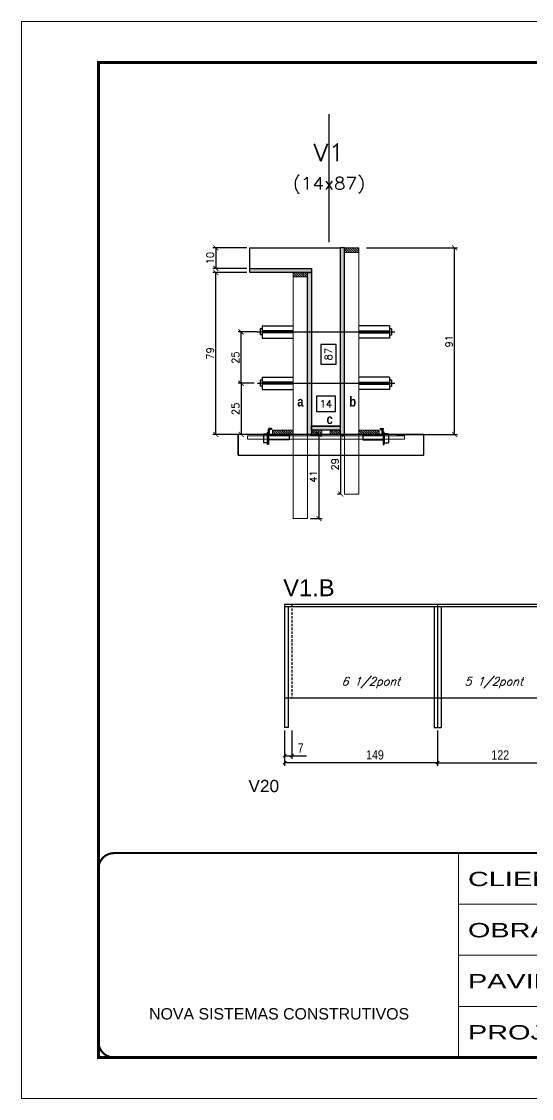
# Model space of a CAD drawing. Extents: x -10448 to -1189, y -11772 to 17235.
# Drawn here: x -8850 to -8353, y 14646 to 15696 of the extents above; entities that cross this region are included whole.
import ezdxf
from ezdxf.enums import TextEntityAlignment as Align

# ---------------------------------------------------------------- set-up
doc = ezdxf.new("R2010")
doc.units = 0
for name, pattern in [('CONTINUO', [0]), ('DASHED', [0.75, 0.5, -0.25]), ('HIDDEN', [0.375, 0.25, -0.125])]:
    doc.linetypes.add(name, pattern=pattern)
for name, color, linetype in [('5', 5, 'Continuous'), ('barrote', 251, 'Continuous'), ('COTA', 241, 'Continuous'), ('Cota Seção (2x)', 4, 'Continuous'), ('detalhes', 4, 'Continuous'), ('NOMENCLATURA', 7, 'Continuous'), ('Painéis', 200, 'Continuous'), ('presilha', 1, 'Continuous'), ('SARR_2.2x7', 40, 'Continuous'), ('SARR_3.5x7', 81, 'Continuous'), ('TENSOR', 3, 'Continuous'), ('texto', 7, 'Continuous'), ('Texto de Titulo', 7, 'Continuous'), ('Texto Qtd Sarr', 242, 'Continuous')]:
    doc.layers.add(name, color=color, linetype=linetype)
for name, color, linetype, lineweight in [('CONCRETO', 251, 'Continuous', 25), ('Folhas', 255, 'Continuous', 9), ('Hachura', 251, 'Continuous', 9), ('Madeira', 126, 'Continuous', 18), ('SARRAFO DE PRESSAO', 251, 'DASHED', 9), ('SCO-___-LAJ', 2, 'Continuous', 0), ('Texto Seção', 7, 'Continuous', 15)]:
    doc.layers.add(name, color=color, linetype=linetype, lineweight=lineweight)
doc.styles.add('ARIAL', font='arial.ttf')
doc.styles.add('COTA TECNICA-50', font='techl___.ttf', dxfattribs={"height": 9})
doc.styles.add('Romans', font='romans.shx')
doc.styles.get("Standard").update_dxf_attribs({"font": 'arial.ttf'})
doc.styles.add('TECNICA', font='techb___.ttf', dxfattribs={"height": 10})
doc.styles.add('Tecnologia', font='')
doc.styles.get('Tecnologia').set_extended_font_data('Forgotten Futurist')
doc.dimstyles.new('COTA PAINEL-50', dxfattribs={"dimtxt": 9, "dimasz": 3, "dimexe": 3, "dimexo": 3, "dimgap": 3, "dimtad": 1, "dimdec": 1, "dimzin": 12, "dimdsep": 46, "dimtxsty": 'COTA TECNICA-50', "dimblk1": 'OBLIQUE', "dimblk2": 'OBLIQUE', "dimsah": 1, "dimcen": 0.9, "dimclrd": 4, "dimclre": 4, "dimclrt": 240, "dimadec": 1, "dimazin": 3, "dimtfac": 1, "dimtdec": 1, "dimtmove": 0, "dimatfit": 3, "dimfxl": 1, "dimtolj": 1, "dimtzin": 12, "dimarcsym": 0})
doc.dimstyles.new('Cota Seção (2x)', dxfattribs={"dimtxt": 7, "dimasz": 5, "dimexe": 3, "dimexo": 3, "dimgap": 2, "dimtad": 3, "dimdec": 1, "dimlfac": 0.5, "dimzin": 12, "dimdsep": 46, "dimtxsty": 'Romans', "dimblk": 'ARCHTICK', "dimcen": 0, "dimclrd": 4, "dimclre": 4, "dimclrt": 1, "dimadec": 1, "dimazin": 3, "dimtfac": 1, "dimtdec": 1, "dimtmove": 0, "dimatfit": 3, "dimldrblk": 'OBLIQUE', "dimfxl": 1, "dimtolj": 1, "dimtzin": 12, "dimarcsym": 0})
doc.dimstyles.new('Cota Seção interna', dxfattribs={"dimtxt": 7, "dimasz": 6, "dimexe": 0.18, "dimexo": 2, "dimgap": -4, "dimtad": 3, "dimdec": 1, "dimlfac": 0.5, "dimzin": 12, "dimdsep": 46, "dimtxsty": 'Romans', "dimblk": 'ARCHTICK', "dimcen": 0.09, "dimse1": 1, "dimse2": 1, "dimsd1": 1, "dimsd2": 1, "dimclrd": 180, "dimclre": 5, "dimclrt": 1, "dimadec": 0, "dimazin": 3, "dimtfac": 1, "dimtdec": 1, "dimtofl": 0, "dimtmove": 0, "dimatfit": 3, "dimldrblk": 'ARCHTICK', "dimfxl": 1, "dimtolj": 1, "dimtzin": 0, "dimarcsym": 0})
pattern_1 = [(315, (14355.2247, 7063.3318), (1.12253202, 1.12253202), [])]

# ---------------------------------------------------------------- blocks, each defined once
blk = doc.blocks.new('9999999999')
at = {"color": 30, "linetype": 'CONTINUO'}
for p, q in [((98564.6, 34230.2), (98564.6, 34429.4)), ((98564.6, 34379.6), (99584, 34379.6)), ((98564.6, 34329.8), (99488, 34329.8)), ((98564.6, 34280), (99488, 34280))]:
    blk.add_line(p, q, dxfattribs=at)
at = {"color": 30, "linetype": 'CONTINUO', "const_width": 2}
blk.add_lwpolyline([(99584, 34230.2), (99584, 34414.4, 0.414214), (99569, 34429.4), (98229, 34429.4, 0.414214), (98214, 34414.4), (98214, 34245.2, 0.414214), (98229, 34230.2), (99584, 34230.2)], format="xyb", dxfattribs=at)
at = {"layer": 'Folhas'}
blk.add_lwpolyline([(98139, 34190.2), (99624, 34190.2), (99624, 35240.2), (98139, 35240.2)], close=True, dxfattribs=at)
at = {"layer": 'Folhas', "color": 30, "const_width": 3}
blk.add_lwpolyline([(98214, 34230.2), (99584, 34230.2), (99584, 35200.2), (98214, 35200.2)], close=True, dxfattribs=at)
at = {"color": 7, "linetype": 'Continuous', "ltscale": 5, "style": 'ARIAL'}
blk.add_text('NOVA SISTEMAS CONSTRUTIVOS', height=11.059, dxfattribs=at).set_placement((98263.2, 34267.2))
at = {"layer": 'Folhas', "color": 7, "style": 'Tecnologia', "width": 1.5}
for s, p in [('CLIENTE:', (98573.7, 34397.2)), ('OBRA:', (98573.7, 34347.3)), ('PAVIMENTO:', (98573.7, 34297.5)), ('PROJETO:', (98573.7, 34247.7))]:
    blk.add_text(s, height=14, dxfattribs=at).set_placement(p)
blk = doc.blocks.new('_ArchTick')
at = {"color": 0, "linetype": 'ByBlock', "const_width": 0.15}
blk.add_lwpolyline([(-0.5, -0.5), (0.5, 0.5)], dxfattribs=at)
blk = doc.blocks.new('*D13')
at = {"layer": 'COTA', "color": 4, "lineweight": -2, "transparency": 16777216}
for p, q in [((-8630.4, 15451), (-8663.6, 15451)), ((-8660.6, 15293), (-8660.6, 15451)), ((-8612.8, 15293), (-8663.6, 15293))]:
    blk.add_line(p, q, dxfattribs=at)
at = {"layer": 'Defpoints', "color": 0, "transparency": 16777216}
for p in [(-8660.6, 15451), (-8627.4, 15451), (-8609.8, 15293)]:
    blk.add_point(p, dxfattribs=at)
at = {"layer": 'COTA', "color": 4, "lineweight": -2, "transparency": 16777216, "xscale": 5, "yscale": 5, "zscale": 5}
for p, rotation in [((-8660.6, 15451), 90), ((-8660.6, 15293), 270)]:
    blk.add_blockref('_ArchTick', p, dxfattribs=dict(at, rotation=rotation))
at = {"layer": 'COTA', "color": 1, "transparency": 16777216, "insert": (-8666.1, 15372), "char_height": 7, "attachment_point": 5, "rotation": 90, "style": 'Romans'}
blk.add_mtext('\\A1;79', dxfattribs=at)
blk = doc.blocks.new('_Oblique')
at = {"color": 0, "linetype": 'ByBlock', "lineweight": -2}
blk.add_line((-0.5, -0.5), (0.5, 0.5), dxfattribs=at)
blk = doc.blocks.new('*D14')
at = {"layer": 'COTA', "color": 4, "lineweight": -2, "transparency": 16777216}
for p, q in [((-8630.4, 15475), (-8663.6, 15475)), ((-8660.6, 15475), (-8660.6, 15455)), ((-8630.4, 15455), (-8663.6, 15455))]:
    blk.add_line(p, q, dxfattribs=at)
at = {"layer": 'Defpoints', "color": 0, "transparency": 16777216}
for p in [(-8627.4, 15475), (-8660.6, 15455), (-8627.4, 15455)]:
    blk.add_point(p, dxfattribs=at)
at = {"layer": 'COTA', "color": 4, "lineweight": -2, "transparency": 16777216, "xscale": 5, "yscale": 5, "zscale": 5}
for p, rotation in [((-8660.6, 15475), 90), ((-8660.6, 15455), 270)]:
    blk.add_blockref('_ArchTick', p, dxfattribs=dict(at, rotation=rotation))
at = {"layer": 'COTA', "color": 1, "transparency": 16777216, "insert": (-8666.1, 15465), "char_height": 7, "attachment_point": 5, "rotation": 90, "style": 'Romans'}
blk.add_mtext('\\A1;10', dxfattribs=at)
blk = doc.blocks.new('*D15')
at = {"layer": 'COTA', "color": 4, "lineweight": -2, "transparency": 16777216}
for p, q in [((-8514, 15475), (-8425.1, 15475)), ((-8428.1, 15293), (-8428.1, 15475)), ((-8484.4, 15293), (-8425.1, 15293))]:
    blk.add_line(p, q, dxfattribs=at)
at = {"layer": 'Defpoints', "color": 0, "transparency": 16777216}
for p in [(-8517, 15475), (-8428.1, 15475), (-8487.4, 15293)]:
    blk.add_point(p, dxfattribs=at)
at = {"layer": 'COTA', "color": 4, "lineweight": -2, "transparency": 16777216, "xscale": 5, "yscale": 5, "zscale": 5}
for p, rotation in [((-8428.1, 15475), 90), ((-8428.1, 15293), 270)]:
    blk.add_blockref('_ArchTick', p, dxfattribs=dict(at, rotation=rotation))
at = {"layer": 'COTA', "color": 1, "transparency": 16777216, "insert": (-8433.6, 15384), "char_height": 7, "attachment_point": 5, "rotation": 90, "style": 'Romans'}
blk.add_mtext('\\A1;91', dxfattribs=at)
blk = doc.blocks.new('*D16')
at = {"layer": 'Cota Seção (2x)', "color": 180, "lineweight": -2, "transparency": 16777216}
for p, q in [((-8543.4, 15380.9), (-8558.4, 15380.9)), ((-8558.4, 15380.9), (-8558.4, 15361.6)), ((-8543.4, 15361.6), (-8543.4, 15380.9)), ((-8558.4, 15361.6), (-8543.4, 15361.6))]:
    blk.add_line(p, q, dxfattribs=at)
at = {"layer": 'Defpoints', "color": 0, "transparency": 16777216}
for p in [(-8539.4, 15475), (-8539.4, 15475), (-8539.4, 15301)]:
    blk.add_point(p, dxfattribs=at)
at = {"layer": 'Cota Seção (2x)', "color": 1, "transparency": 16777216, "insert": (-8550.9, 15371.3), "char_height": 7, "attachment_point": 5, "rotation": 90, "style": 'Romans'}
blk.add_mtext('\\A1;87', dxfattribs=at)
blk = doc.blocks.new('PRESILHA METÁLICA 1')
at = {"layer": 'presilha'}
for p, q in [((7.5, 10.6), (7.5, 19.9)), ((12, 21), (8.6, 21)), ((9, 11.6), (9, 18.9)), ((12, 19.5), (9.6, 19.5)), ((12, 21), (12, 19.5)), ((0, 13), (6, 13)), ((0, 13), (0, 0)), ((6, 0), (0, 0)), ((6, 15.5), (7.5, 15.5)), ((6, -2.5), (6, 15.5)), ((6, 13), (6, 0)), ((7.5, 15.5), (7.5, -2.5)), ((37.5, 4.1), (7.5, 4.1)), ((37.5, 11), (9.6, 11)), ((37.5, 11), (37.5, 4.1)), ((7.5, -2.5), (6, -2.5))]:
    blk.add_line(p, q, dxfattribs=at)
for centre, radius, start, end in [((8.6, 19.9), 1.14, 90, 180), ((9.6, 18.9), 0.57, 90, 180), ((9.6, 11.6), 0.57, 180, 270)]:
    blk.add_arc(centre, radius, start, end, dxfattribs=at)
blk = doc.blocks.new('titulo1')
at = {"layer": 'Defpoints', "color": 252, "linetype": 'HIDDEN', "ltscale": 2}
blk.add_line((0, 0), (0, 125), dxfattribs=at)
at = {"layer": 'Defpoints', "style": 'Romans', "oblique": 15}
blk.add_attdef('FOLHA', text='', height=10, dxfattribs=at).set_placement((0, 15.6), align=Align.MIDDLE_CENTER)
at = {"layer": 'Texto Qtd Sarr', "color": 3, "style": 'Romans', "oblique": 15}
for tag, height, p in [('TITULO', 17, (0, 71.4)), ('SEÇÃO', 12, (0, 41.5))]:
    blk.add_attdef(tag, text='', height=height, dxfattribs=at).set_placement(p, align=Align.MIDDLE_CENTER)
blk = doc.blocks.new('*D29')
at = {"layer": 'Cota Seção (2x)', "color": 180, "lineweight": -2, "transparency": 16777216}
for p, q in [((-8544.1, 15330.4), (-8562.7, 15330.4)), ((-8562.7, 15330.4), (-8562.7, 15315.4)), ((-8544.1, 15315.4), (-8544.1, 15330.4)), ((-8562.7, 15315.4), (-8544.1, 15315.4))]:
    blk.add_line(p, q, dxfattribs=at)
at = {"layer": 'Defpoints', "color": 0, "transparency": 16777216}
for p in [(-8539.4, 15311.4), (-8567.4, 15301), (-8539.4, 15301)]:
    blk.add_point(p, dxfattribs=at)
at = {"layer": 'Cota Seção (2x)', "color": 1, "transparency": 16777216, "insert": (-8553.4, 15322.9), "char_height": 7, "attachment_point": 5, "style": 'Romans'}
blk.add_mtext('\\A1;14', dxfattribs=at)
blk = doc.blocks.new('*D25')
at = {"layer": 'COTA', "color": 4, "linetype": 'ByBlock', "lineweight": -2, "transparency": 16777216}
for p, q in [((-8444.6, 15004.3), (-8444.6, 14970)), ((-8322.6, 15004.3), (-8322.6, 14970)), ((-8444.6, 14973), (-8322.6, 14973))]:
    blk.add_line(p, q, dxfattribs=at)
at = {"layer": 'Defpoints', "color": 0, "linetype": 'ByBlock', "transparency": 16777216}
for p in [(-8444.6, 15007.3), (-8322.6, 15007.3), (-8322.6, 14973)]:
    blk.add_point(p, dxfattribs=at)
at = {"layer": 'COTA', "color": 4, "linetype": 'ByBlock', "lineweight": -2, "transparency": 16777216, "xscale": 3, "yscale": 3, "zscale": 3, "rotation": 180}
blk.add_blockref('_Oblique', (-8444.6, 14973), dxfattribs=at)
at = {"layer": 'COTA', "color": 4, "linetype": 'ByBlock', "lineweight": -2, "transparency": 16777216, "xscale": 3, "yscale": 3, "zscale": 3}
blk.add_blockref('_Oblique', (-8322.6, 14973), dxfattribs=at)
at = {"layer": 'COTA', "color": 240, "linetype": 'ByBlock', "transparency": 16777216, "insert": (-8383.6, 14980.6), "char_height": 9, "attachment_point": 5, "style": 'COTA TECNICA-50'}
blk.add_mtext('\\A1;122', dxfattribs=at)
blk = doc.blocks.new('*D26')
at = {"layer": 'COTA', "color": 4, "linetype": 'ByBlock', "lineweight": -2, "transparency": 16777216}
for p, q in [((-8593.6, 15004.3), (-8593.6, 14970)), ((-8444.6, 15004.3), (-8444.6, 14970)), ((-8444.6, 14973), (-8593.6, 14973))]:
    blk.add_line(p, q, dxfattribs=at)
at = {"layer": 'Defpoints', "color": 0, "linetype": 'ByBlock', "transparency": 16777216}
for p in [(-8593.6, 15007.3), (-8444.6, 15007.3), (-8593.6, 14973)]:
    blk.add_point(p, dxfattribs=at)
at = {"layer": 'COTA', "color": 4, "linetype": 'ByBlock', "lineweight": -2, "transparency": 16777216, "xscale": 3, "yscale": 3, "zscale": 3, "rotation": 180}
blk.add_blockref('_Oblique', (-8593.6, 14973), dxfattribs=at)
at = {"layer": 'COTA', "color": 4, "linetype": 'ByBlock', "lineweight": -2, "transparency": 16777216, "xscale": 3, "yscale": 3, "zscale": 3}
blk.add_blockref('_Oblique', (-8444.6, 14973), dxfattribs=at)
at = {"layer": 'COTA', "color": 240, "linetype": 'ByBlock', "transparency": 16777216, "insert": (-8505.6, 14980.6), "char_height": 9, "attachment_point": 5, "style": 'COTA TECNICA-50'}
blk.add_mtext('\\A1;149', dxfattribs=at)
blk = doc.blocks.new('*D39')
at = {"layer": 'COTA', "color": 4, "linetype": 'ByBlock', "lineweight": -2, "transparency": 16777216}
for p, q in [((-8593.6, 15004.3), (-8593.6, 14976.8)), ((-8586.6, 15004.3), (-8586.6, 14976.8)), ((-8593.6, 14979.8), (-8586.6, 14979.8)), ((-8586.6, 14979.8), (-8572.4, 14979.8))]:
    blk.add_line(p, q, dxfattribs=at)
at = {"layer": 'Defpoints', "color": 0, "linetype": 'ByBlock', "transparency": 16777216}
for p in [(-8593.6, 15007.3), (-8586.6, 15007.3), (-8586.6, 14979.8)]:
    blk.add_point(p, dxfattribs=at)
at = {"layer": 'COTA', "color": 4, "linetype": 'ByBlock', "lineweight": -2, "transparency": 16777216, "xscale": 3, "yscale": 3, "zscale": 3, "rotation": 180}
blk.add_blockref('_Oblique', (-8593.6, 14979.8), dxfattribs=at)
at = {"layer": 'COTA', "color": 4, "linetype": 'ByBlock', "lineweight": -2, "transparency": 16777216, "xscale": 3, "yscale": 3, "zscale": 3}
blk.add_blockref('_Oblique', (-8586.6, 14979.8), dxfattribs=at)
at = {"layer": 'COTA', "color": 240, "linetype": 'ByBlock', "transparency": 16777216, "insert": (-8578, 14987.4), "char_height": 9, "attachment_point": 5, "style": 'COTA TECNICA-50'}
blk.add_mtext('\\A1;7', dxfattribs=at)
blk = doc.blocks.new('*D40')
at = {"layer": 'COTA', "color": 4, "lineweight": -2, "transparency": 16777216}
for p, q in [((-8623.4, 15343), (-8639, 15343)), ((-8636, 15343), (-8636, 15293)), ((-8608.4, 15293), (-8639, 15293))]:
    blk.add_line(p, q, dxfattribs=at)
at = {"layer": 'Defpoints', "color": 0, "transparency": 16777216}
for p in [(-8620.4, 15343), (-8636, 15293), (-8605.4, 15293)]:
    blk.add_point(p, dxfattribs=at)
at = {"layer": 'COTA', "color": 4, "lineweight": -2, "transparency": 16777216, "xscale": 5, "yscale": 5, "zscale": 5}
for p, rotation in [((-8636, 15343), 90), ((-8636, 15293), 270)]:
    blk.add_blockref('_ArchTick', p, dxfattribs=dict(at, rotation=rotation))
at = {"layer": 'COTA', "color": 1, "transparency": 16777216, "insert": (-8641.5, 15318), "char_height": 7, "attachment_point": 5, "rotation": 90, "style": 'Romans'}
blk.add_mtext('\\A1;25', dxfattribs=at)
blk = doc.blocks.new('*D41')
at = {"layer": 'COTA', "color": 4, "lineweight": -2, "transparency": 16777216}
for p, q in [((-8620.4, 15393), (-8639, 15393)), ((-8636, 15343), (-8636, 15393)), ((-8623.4, 15343), (-8639, 15343))]:
    blk.add_line(p, q, dxfattribs=at)
at = {"layer": 'Defpoints', "color": 0, "transparency": 16777216}
for p in [(-8636, 15393), (-8617.4, 15393), (-8620.4, 15343)]:
    blk.add_point(p, dxfattribs=at)
at = {"layer": 'COTA', "color": 4, "lineweight": -2, "transparency": 16777216, "xscale": 5, "yscale": 5, "zscale": 5}
for p, rotation in [((-8636, 15393), 90), ((-8636, 15343), 270)]:
    blk.add_blockref('_ArchTick', p, dxfattribs=dict(at, rotation=rotation))
at = {"layer": 'COTA', "color": 1, "transparency": 16777216, "insert": (-8641.5, 15368), "char_height": 7, "attachment_point": 5, "rotation": 90, "style": 'Romans'}
blk.add_mtext('\\A1;25', dxfattribs=at)
blk = doc.blocks.new('*D47')
at = {"layer": 'COTA', "color": 4, "lineweight": -2, "transparency": 16777216}
for p, q in [((-8568.4, 15293), (-8557.2, 15293)), ((-8560.2, 15293), (-8560.2, 15211)), ((-8568.4, 15211), (-8557.2, 15211))]:
    blk.add_line(p, q, dxfattribs=at)
at = {"layer": 'Defpoints', "color": 0, "transparency": 16777216}
for p in [(-8571.4, 15293), (-8571.4, 15211), (-8560.2, 15211)]:
    blk.add_point(p, dxfattribs=at)
at = {"layer": 'COTA', "color": 4, "lineweight": -2, "transparency": 16777216, "xscale": 5, "yscale": 5, "zscale": 5}
for p, rotation in [((-8560.2, 15293), 90), ((-8560.2, 15211), 270)]:
    blk.add_blockref('_ArchTick', p, dxfattribs=dict(at, rotation=rotation))
at = {"layer": 'COTA', "color": 1, "transparency": 16777216, "insert": (-8565.7, 15252), "char_height": 7, "attachment_point": 5, "rotation": 90, "style": 'Romans'}
blk.add_mtext('\\A1;41', dxfattribs=at)
blk = doc.blocks.new('*D48')
at = {"layer": 'COTA', "color": 4, "lineweight": -2, "transparency": 16777216}
for p, q in [((-8538.4, 15293), (-8542.1, 15293)), ((-8539.1, 15293), (-8539.1, 15235)), ((-8538.4, 15235), (-8542.1, 15235))]:
    blk.add_line(p, q, dxfattribs=at)
at = {"layer": 'Defpoints', "color": 0, "transparency": 16777216}
for p in [(-8535.4, 15293), (-8539.1, 15235), (-8535.4, 15235)]:
    blk.add_point(p, dxfattribs=at)
at = {"layer": 'COTA', "color": 4, "lineweight": -2, "transparency": 16777216, "xscale": 5, "yscale": 5, "zscale": 5}
for p, rotation in [((-8539.1, 15293), 90), ((-8539.1, 15235), 270)]:
    blk.add_blockref('_ArchTick', p, dxfattribs=dict(at, rotation=rotation))
at = {"layer": 'COTA', "color": 1, "transparency": 16777216, "insert": (-8544.6, 15264), "char_height": 7, "attachment_point": 5, "rotation": 90, "style": 'Romans'}
blk.add_mtext('\\A1;29', dxfattribs=at)

msp = doc.modelspace()

# ---------------------------------------------------------------- hatches: boundary and pattern name
at = {"layer": 'Hachura'}
h = msp.add_hatch(color=256, dxfattribs=at)
h.dxf.hatch_style = 1
h.paths.add_polyline_path([(-8535.4, 15474.98), (-8539.4, 15474.98), (-8539.4, 15292.98), (-8535.4, 15292.98)])
h = msp.add_hatch(dxfattribs=at)
h.set_pattern_fill('ANSI31', color=256, scale=0.5, angle=270, style=0)
h.set_pattern_definition([(315, (14373.2247, 7240.9318), (1.12253202, 1.12253202), [])])
h.paths.add_polyline_path([(-8535.4, 15470.58), (-8535.4, 15474.98), (-8521.4, 15474.98), (-8521.4, 15470.58)])
h = msp.add_hatch(color=256, dxfattribs=at)
h.dxf.hatch_style = 1
h.paths.add_polyline_path([(-8627.4, 15450.98), (-8627.4, 15454.98), (-8567.4, 15454.98), (-8567.4, 15450.98)])
h = msp.add_hatch(dxfattribs=at)
h.set_pattern_fill('ANSI31', color=256, scale=0.5, angle=270, style=0)
h.set_pattern_definition([(315, (14392.0247, 7216.9318), (1.12253202, 1.12253202), [])])
h.paths.add_polyline_path([(-8571.4, 15446.58), (-8571.4, 15450.98), (-8585.4, 15450.98), (-8585.4, 15446.58)])
h = msp.add_hatch(color=256, dxfattribs=at)
h.dxf.hatch_style = 1
h.paths.add_polyline_path([(-8571.4, 15450.98), (-8567.4, 15450.98), (-8567.4, 15292.98), (-8571.4, 15292.98)])
h = msp.add_hatch(color=256, dxfattribs=at)
h.dxf.hatch_style = 1
h.paths.add_polyline_path([(-8567.4, 15297.38), (-8567.4, 15300.98), (-8539.4, 15300.98), (-8539.4, 15297.38)])
h = msp.add_hatch(dxfattribs=at)
h.set_pattern_fill('ANSI31', color=256, scale=0.5, angle=270, style=0)
h.set_pattern_definition([(315, (14389.2247, 7063.3318), (1.12253202, 1.12253202), [])])
h.paths.add_polyline_path([(-8605.4, 15292.98), (-8605.4, 15297.38), (-8585.4, 15297.38), (-8585.4, 15292.98)])
h = msp.add_hatch(dxfattribs=at)
h.set_pattern_fill('ANSI31', color=256, scale=0.5, angle=270, style=0)
h.set_pattern_definition(pattern_1)
h.paths.add_polyline_path([(-8557.4, 15292.98), (-8557.4, 15297.38), (-8567.4, 15297.38), (-8567.4, 15292.98)])
h = msp.add_hatch(dxfattribs=at)
h.set_pattern_fill('ANSI31', color=256, scale=0.5, angle=270, style=0)
h.set_pattern_definition(pattern_1)
h.paths.add_polyline_path([(-8549.4, 15292.98), (-8549.4, 15297.38), (-8539.4, 15297.38), (-8539.4, 15292.98)])
h = msp.add_hatch(dxfattribs=at)
h.set_pattern_fill('ANSI31', color=256, scale=0.5, angle=270, style=0)
h.set_pattern_definition([(315, (14379.2247, 7063.3318), (1.12253202, 1.12253202), [])])
h.paths.add_polyline_path([(-8501.4, 15292.98), (-8501.4, 15297.38), (-8521.4, 15297.38), (-8521.4, 15292.98)])

# ---------------------------------------------------------------- linework, layer by layer
at = {"ltscale": 3}
for p, q in [((-8617.4, 15396.03), (-8617.4, 15390.03)), ((-8615.4, 15396.03), (-8617.4, 15396.03)), ((-8615.4, 15399.03), (-8615.4, 15387.03)), ((-8615.4, 15399.03), (-8585.4, 15399.03)), ((-8585.4, 15394.03), (-8615.4, 15394.03)), ((-8491.4, 15399.03), (-8521.4, 15399.03)), ((-8521.4, 15394.03), (-8491.4, 15394.03)), ((-8491.4, 15399.03), (-8491.4, 15387.03)), ((-8489.4, 15396.03), (-8491.4, 15396.03)), ((-8489.4, 15396.03), (-8489.4, 15390.03)), ((-8615.4, 15390.03), (-8617.4, 15390.03)), ((-8585.4, 15392.03), (-8615.4, 15392.03)), ((-8615.4, 15387.03), (-8585.4, 15387.03)), ((-8521.4, 15392.03), (-8491.4, 15392.03)), ((-8491.4, 15387.03), (-8521.4, 15387.03)), ((-8491.4, 15390.03), (-8489.4, 15390.03)), ((-8617.4, 15346.03), (-8617.4, 15340.03)), ((-8615.4, 15346.03), (-8617.4, 15346.03)), ((-8615.4, 15349.03), (-8615.4, 15337.03)), ((-8615.4, 15349.03), (-8585.4, 15349.03)), ((-8585.4, 15344.03), (-8615.4, 15344.03)), ((-8585.4, 15342.03), (-8615.4, 15342.03)), ((-8491.4, 15349.03), (-8521.4, 15349.03)), ((-8521.4, 15344.03), (-8491.4, 15344.03)), ((-8521.4, 15342.03), (-8491.4, 15342.03)), ((-8491.4, 15349.03), (-8491.4, 15337.03)), ((-8489.4, 15346.03), (-8491.4, 15346.03)), ((-8489.4, 15346.03), (-8489.4, 15340.03)), ((-8615.4, 15340.03), (-8617.4, 15340.03)), ((-8615.4, 15337.03), (-8585.4, 15337.03)), ((-8491.4, 15337.03), (-8521.4, 15337.03)), ((-8491.4, 15340.03), (-8489.4, 15340.03))]:
    msp.add_line(p, q, dxfattribs=at)
at = {"layer": 'barrote'}
msp.add_lwpolyline([(-8638.85, 15272.98), (-8458.07, 15272.98), (-8458.07, 15292.98), (-8638.85, 15292.98)], close=True, dxfattribs=at)
at = {"layer": 'CONCRETO'}
for p, q in [((-8627.4, 15454.98), (-8627.4, 15474.98)), ((-8627.4, 15474.98), (-8567.4, 15474.98)), ((-8567.4, 15474.98), (-8539.4, 15474.98)), ((-8539.4, 15474.98), (-8539.4, 15300.98)), ((-8627.4, 15454.98), (-8567.4, 15454.98)), ((-8567.4, 15454.98), (-8567.4, 15300.98)), ((-8539.4, 15300.98), (-8567.4, 15300.98)), ((-8585.4, 15292.98), (-8585.4, 15292.98)), ((-8539.4, 15292.98), (-8539.4, 15292.98)), ((-8521.4, 15292.98), (-8521.4, 15292.98))]:
    msp.add_line(p, q, dxfattribs=at)
at = {"layer": 'detalhes', "color": 250}
msp.add_line((-8638.85, 15272.98), (-8638.85, 15292.98), dxfattribs=at)
at = {"layer": 'Madeira'}
for points in [[(-8535.4, 15470.58), (-8535.4, 15474.98), (-8521.4, 15474.98), (-8521.4, 15470.58)], [(-8535.4, 15474.98), (-8521.4, 15474.98), (-8521.4, 15234.98), (-8535.4, 15234.98)], [(-8571.4, 15446.58), (-8571.4, 15450.98), (-8585.4, 15450.98), (-8585.4, 15446.58)], [(-8571.4, 15450.98), (-8585.4, 15450.98), (-8585.4, 15210.98), (-8571.4, 15210.98)], [(-8605.4, 15292.98), (-8605.4, 15297.38), (-8585.4, 15297.38), (-8585.4, 15292.98)], [(-8557.4, 15292.98), (-8557.4, 15297.38), (-8567.4, 15297.38), (-8567.4, 15292.98)], [(-8549.4, 15292.98), (-8549.4, 15297.38), (-8539.4, 15297.38), (-8539.4, 15292.98)], [(-8501.4, 15292.98), (-8501.4, 15297.38), (-8521.4, 15297.38), (-8521.4, 15292.98)]]:
    msp.add_lwpolyline(points, close=True, dxfattribs=at)
at = {"layer": 'Painéis', "linetype": 'Continuous'}
for p, q in [((-8593.59, 15127.27), (-8593.59, 15036.27)), ((-7834.59, 15127.27), (-8593.59, 15127.27)), ((-8444.59, 15127.27), (-8444.59, 15036.27)), ((-8593.59, 15036.27), (-7834.59, 15036.27))]:
    msp.add_line(p, q, dxfattribs=at)
at = {"layer": 'Painéis'}
for points in [[(-8535.4, 15474.98), (-8539.4, 15474.98), (-8539.4, 15292.98), (-8535.4, 15292.98)], [(-8627.4, 15450.98), (-8627.4, 15454.98), (-8567.4, 15454.98), (-8567.4, 15450.98)], [(-8571.4, 15450.98), (-8567.4, 15450.98), (-8567.4, 15292.98), (-8571.4, 15292.98)], [(-8567.4, 15297.38), (-8567.4, 15300.98), (-8539.4, 15300.98), (-8539.4, 15297.38)]]:
    msp.add_lwpolyline(points, close=True, dxfattribs=at)
at = {"layer": 'SARR_2.2x7', "linetype": 'Continuous'}
for p, q in [((-8444.59, 15125.07), (-8593.59, 15125.07)), ((-8322.59, 15125.07), (-8444.59, 15125.07))]:
    msp.add_line(p, q, dxfattribs=at)
at = {"layer": 'SARR_2.2x7', "linetype": 'HIDDEN', "ltscale": 10}
msp.add_line((-8586.59, 15127.27), (-8586.59, 15036.27), dxfattribs=at)
at = {"layer": 'SARR_3.5x7'}
for p, q in [((-8590.09, 15125.07), (-8590.09, 15007.27)), ((-8448.09, 15125.07), (-8448.09, 15007.27)), ((-8441.09, 15125.07), (-8441.09, 15007.27)), ((-8593.59, 15036.27), (-8593.59, 15007.27)), ((-8444.59, 15036.27), (-8444.59, 15007.27)), ((-8590.09, 15007.27), (-8593.59, 15007.27)), ((-8448.09, 15007.27), (-8441.09, 15007.27))]:
    msp.add_line(p, q, dxfattribs=at)
at = {"layer": 'SCO-___-LAJ', "color": 1}
msp.add_lwpolyline([(-8629.85, 15291.64), (-8476.94, 15291.64), (-8476.94, 15288.44), (-8629.85, 15288.44)], close=True, dxfattribs=at)
at = {"layer": 'TENSOR', "linetype": 'HIDDEN', "ltscale": 0.5}
for p, q in [((-8620.4, 15393.03), (-8486.09, 15393.03)), ((-8620.4, 15343.03), (-8486.09, 15343.03))]:
    msp.add_line(p, q, dxfattribs=at)

# ---------------------------------------------------------------- block references
at = {"layer": 'presilha', "yscale": 0.6666666666666666, "zscale": 0.6666666666666666}
for p, xscale in [((-8614.26, 15285.01), 0.6666666666666666), ((-8492.53, 15285.01), -0.6666666666666666)]:
    msp.add_blockref('PRESILHA METÁLICA 1', p, dxfattribs=dict(at, xscale=xscale))
at = {"layer": 'SARRAFO DE PRESSAO', "color": 6, "linetype": 'ByBlock'}
msp.add_blockref('9999999999', (-106988.76, -19544.55), dxfattribs=at)
at = {"layer": 'Texto Seção'}
ref = msp.add_blockref('titulo1', (-8550.39, 15480.45), dxfattribs=at)
ref.add_attrib('TITULO', 'V1', dxfattribs={"layer": 'Texto de Titulo', "color": 7, "height": 17, "style": 'Romans', "width": 1.1}).set_placement((-8550.39, 15567.95), align=Align.MIDDLE_CENTER)
ref.add_attrib('SEÇÃO', '(14x87)', dxfattribs={"layer": 'Texto de Titulo', "color": 7, "height": 12, "style": 'Romans', "width": 1.1}).set_placement((-8550.39, 15537.95), align=Align.MIDDLE_CENTER)

# ---------------------------------------------------------------- texts
at = {"layer": '5', "linetype": 'Continuous'}
msp.add_text('V20', height=12, rotation=0.00004, dxfattribs=at).set_placement((-8628.82, 14944.29))
at = {"layer": 'detalhes', "style": 'TECNICA'}
for s, p in [('b', (-8530.68, 15320.3)), ('a', (-8581.33, 15320.31)), ('c', (-8552.8, 15303.21))]:
    msp.add_text(s, height=9.6, dxfattribs=at).set_placement(p)
at = {"layer": 'NOMENCLATURA', "linetype": 'Continuous'}
msp.add_text('V1.B', height=16.5, dxfattribs=at).set_placement((-8594.96, 15135.36))
at = {"layer": 'texto', "color": 2, "char_height": 8, "attachment_point": 5, "style": 'Romans'}
for s, insert in [('{\\Q19;\\C256;6 1/2pont}', (-8509.65, 15051)), ('{\\Q19;\\C256;5 1/2pont}', (-8389.95, 15051))]:
    msp.add_mtext(s, dxfattribs=dict(at, insert=insert))

# ---------------------------------------------------------------- dimensions: what is measured, and where the dimension line sits
at = {"layer": 'COTA'}
for base, p1, p2, picture, middle in [((-8660.6, 15454.98), (-8627.4, 15474.98), (-8627.4, 15454.98), '*D14', (-8666.1, 15464.98)), ((-8428.13, 15474.98), (-8487.4, 15292.98), (-8517, 15474.98), '*D15', (-8433.63, 15383.98)), ((-8660.6, 15450.98), (-8609.8, 15292.98), (-8627.4, 15450.98), '*D13', (-8666.1, 15371.98)), ((-8635.96, 15393.03), (-8620.4, 15343.03), (-8617.4, 15393.03), '*D41', (-8641.46, 15368.03)), ((-8635.96, 15292.98), (-8620.4, 15343.03), (-8605.4, 15292.98), '*D40', (-8641.46, 15318)), ((-8560.22, 15210.98), (-8571.4, 15292.98), (-8571.4, 15210.98), '*D47', (-8565.72, 15251.98)), ((-8539.06, 15234.98), (-8535.4, 15292.98), (-8535.4, 15234.98), '*D48', (-8544.56, 15263.98))]:
    dim = msp.add_linear_dim(base=base, p1=p1, p2=p2, angle=90, dimstyle='Cota Seção (2x)', dxfattribs=at)
    dim.commit()
    dim.dimension.update_dxf_attribs({"geometry": picture, "text_midpoint": middle})
at = {"layer": 'COTA', "linetype": 'ByBlock'}
dim = msp.add_linear_dim(base=(-8593.59, 14973.02), p1=(-8444.59, 15007.27), p2=(-8593.59, 15007.27), dimstyle='COTA PAINEL-50', override={"dimarcsym": 1}, dxfattribs=at)
dim.commit()
dim.dimension.update_dxf_attribs({"geometry": '*D26', "text_midpoint": (-8505.59, 14973.02), "dimtype": 160})
dim = msp.add_linear_dim(base=(-8586.59, 14979.8), p1=(-8593.59, 15007.27), p2=(-8586.59, 15007.27), dimstyle='COTA PAINEL-50', dxfattribs=at)
dim.commit()
dim.dimension.update_dxf_attribs({"geometry": '*D39', "text_midpoint": (-8578.01, 14987.37)})
dim = msp.add_linear_dim(base=(-8322.59, 14973.02), p1=(-8444.59, 15007.27), p2=(-8322.59, 15007.27), dimstyle='COTA PAINEL-50', override={"dimarcsym": 1}, dxfattribs=at)
dim.commit()
dim.dimension.update_dxf_attribs({"geometry": '*D25', "text_midpoint": (-8383.59, 14980.57)})
at = {"layer": 'Cota Seção (2x)'}
dim = msp.add_linear_dim(base=(-8539.4, 15474.98), p1=(-8539.4, 15300.98), p2=(-8539.4, 15474.98), angle=90, dimstyle='Cota Seção interna', dxfattribs=at)
dim.commit()
dim.dimension.update_dxf_attribs({"geometry": '*D16', "text_midpoint": (-8539.4, 15371.25), "dimtype": 160})
dim = msp.add_linear_dim(base=(-8539.4, 15311.4), p1=(-8567.4, 15300.98), p2=(-8539.4, 15300.98), dimstyle='Cota Seção interna', dxfattribs=at)
dim.commit()
dim.dimension.update_dxf_attribs({"geometry": '*D29', "text_midpoint": (-8553.4, 15322.9)})

doc.saveas('drawing.dxf')
